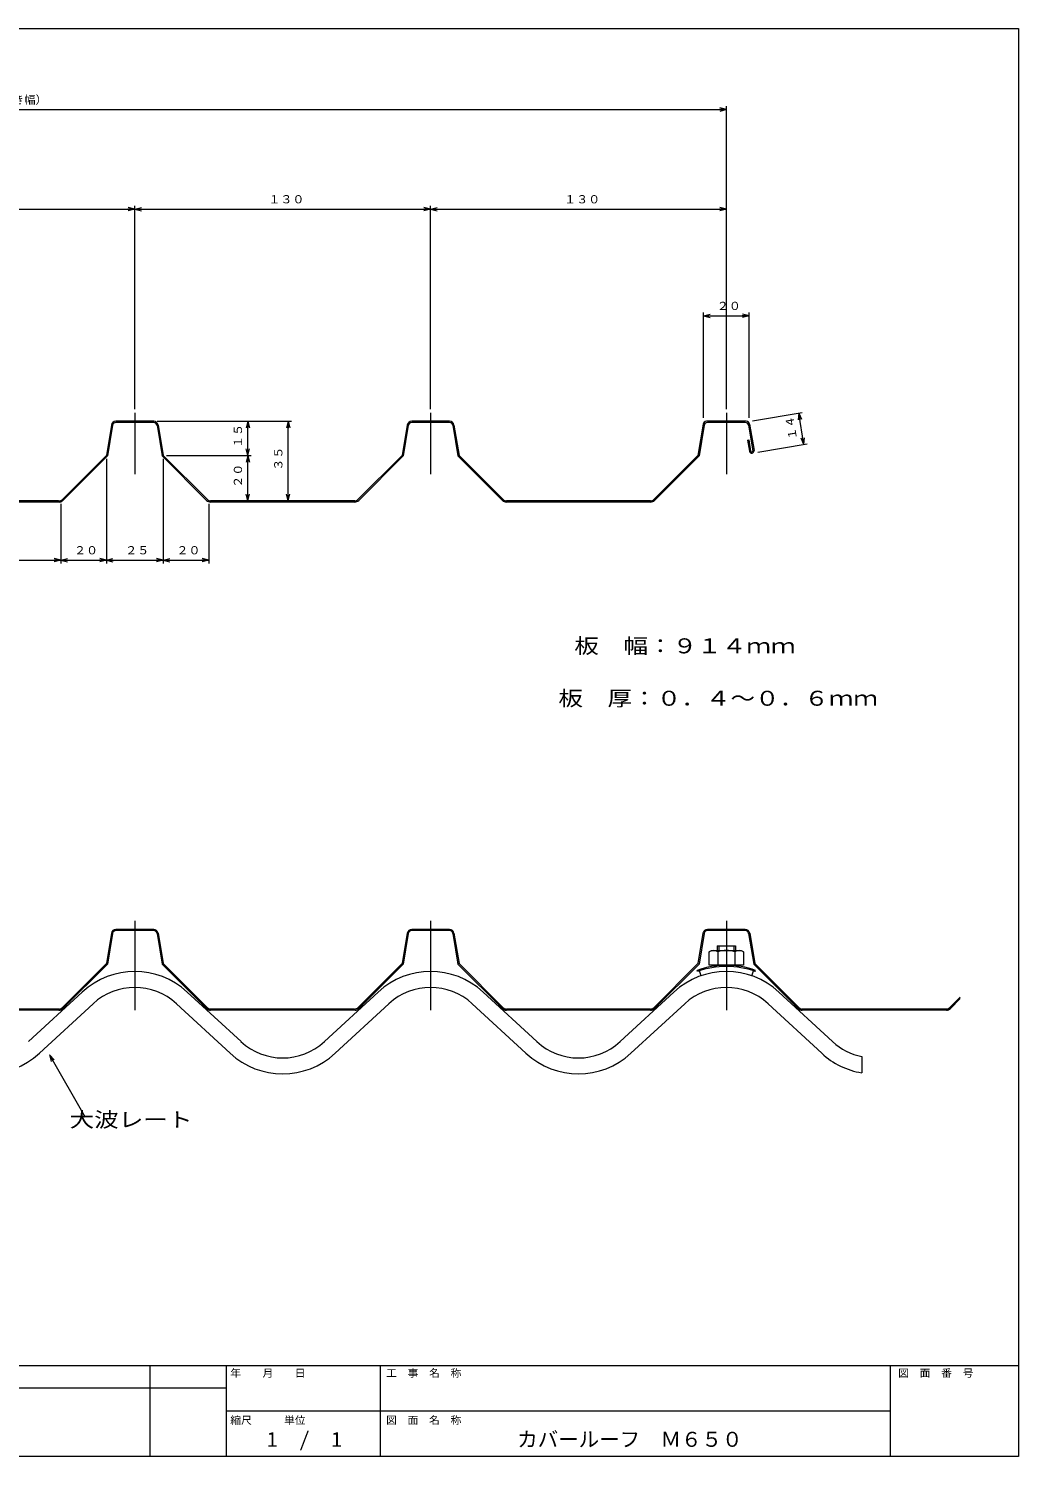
# Model space of a CAD drawing. Units: millimetres on the paper, with parts at other scales. Extents: x -208 to 189, y -167 to 139.
# Drawn here: x -4.2 to 189.2, y -139.6 to 139.4 of the extents above; entities that cross this region are included whole.
import ezdxf
from ezdxf.enums import TextEntityAlignment as Align

# ---------------------------------------------------------------- set-up
doc = ezdxf.new("R2010")
doc.units = ezdxf.units.MM
for name, color, linetype, lineweight in [('0-0_寸法', 7, 'Continuous', 18), ('0-3', 6, 'Continuous', 18), ('1-1', 7, 'Continuous', 18), ('F-F', 5, 'Continuous', 18)]:
    doc.layers.add(name, color=color, linetype=linetype, lineweight=lineweight)
doc.styles.add('ＭＳ ゴシック', font='')
doc.styles.get('ＭＳ ゴシック').set_extended_font_data('MS Gothic')

# ---------------------------------------------------------------- blocks, each defined once
blk = doc.blocks.new('FXTIP_ARROW_S')
at = {"layer": '0-0_寸法'}
for q in [(-1, 0), (-0.9659, 0.2588), (-0.9659, -0.2588)]:
    blk.add_line((0, 0), q, dxfattribs=at)
blk = doc.blocks.new('FXTIP_ARROW_E')
at = {"layer": '0-0_寸法'}
for q in [(-1, 0), (-0.9659, 0.2588), (-0.9659, -0.2588)]:
    blk.add_line((0, 0), q, dxfattribs=at)
blk = doc.blocks.new('D20')
at = {"layer": '0-3'}
for p, q in [((85.967, 284.482), (85.967, 373.326)), ((519.3, 284.482), (519.3, 373.326)), ((85.967, 372.326), (519.3, 372.326))]:
    blk.add_line(p, q, dxfattribs=at)
at = {"layer": '0-3', "xscale": 2, "yscale": 2, "rotation": 180}
blk.add_blockref('FXTIP_ARROW_S', (85.967, 372.326), dxfattribs=at)
at = {"layer": '0-3', "xscale": 2, "yscale": 2}
blk.add_blockref('FXTIP_ARROW_E', (519.3, 372.326), dxfattribs=at)
at = {"layer": '0-3', "color": 7, "style": 'ＭＳ ゴシック', "width": 1.05}
blk.add_text('６５０\u3000（働き幅）', height=2.346, dxfattribs=at).set_placement((290.033, 373.326), align=Align.BOTTOM_LEFT)
blk = doc.blocks.new('D23')
at = {"layer": '0-3'}
for p, q in [((345.967, 284.482), (345.967, 344.138)), ((259.3, 343.138), (345.967, 343.138))]:
    blk.add_line(p, q, dxfattribs=at)
at = {"layer": '0-3', "xscale": 2, "yscale": 2, "rotation": 180}
blk.add_blockref('FXTIP_ARROW_S', (259.3, 343.138), dxfattribs=at)
at = {"layer": '0-3', "xscale": 2, "yscale": 2}
blk.add_blockref('FXTIP_ARROW_E', (345.967, 343.138), dxfattribs=at)
at = {"layer": '0-3', "color": 7, "style": 'ＭＳ ゴシック', "width": 1.1}
blk.add_text('１３０', height=2.346, dxfattribs=at).set_placement((298.433, 344.138), align=Align.BOTTOM_LEFT)
blk = doc.blocks.new('D24')
at = {"layer": '0-3'}
for p, q in [((432.633, 284.482), (432.633, 344.138)), ((345.967, 343.138), (432.633, 343.138))]:
    blk.add_line(p, q, dxfattribs=at)
at = {"layer": '0-3', "xscale": 2, "yscale": 2, "rotation": 180}
blk.add_blockref('FXTIP_ARROW_S', (345.967, 343.138), dxfattribs=at)
at = {"layer": '0-3', "xscale": 2, "yscale": 2}
blk.add_blockref('FXTIP_ARROW_E', (432.633, 343.138), dxfattribs=at)
at = {"layer": '0-3', "color": 7, "style": 'ＭＳ ゴシック', "width": 1.1}
blk.add_text('１３０', height=2.346, dxfattribs=at).set_placement((385.1, 344.138), align=Align.BOTTOM_LEFT)
blk = doc.blocks.new('D25')
at = {"layer": '0-3'}
for p, q in [((519.3, 341.066), (519.3, 344.138)), ((432.633, 343.138), (519.3, 343.138))]:
    blk.add_line(p, q, dxfattribs=at)
at = {"layer": '0-3', "xscale": 2, "yscale": 2, "rotation": 180}
blk.add_blockref('FXTIP_ARROW_S', (432.633, 343.138), dxfattribs=at)
at = {"layer": '0-3', "xscale": 2, "yscale": 2}
blk.add_blockref('FXTIP_ARROW_E', (519.3, 343.138), dxfattribs=at)
at = {"layer": '0-3', "color": 7, "style": 'ＭＳ ゴシック', "width": 1.1}
blk.add_text('１３０', height=2.346, dxfattribs=at).set_placement((471.767, 344.138), align=Align.BOTTOM_LEFT)
blk = doc.blocks.new('D26')
at = {"layer": '0-3'}
for p, q in [((512.633, 281.956), (512.633, 312.884)), ((512.633, 311.884), (525.967, 311.884)), ((525.967, 281.956), (525.967, 312.884))]:
    blk.add_line(p, q, dxfattribs=at)
at = {"layer": '0-3', "xscale": 2, "yscale": 2, "rotation": 180}
blk.add_blockref('FXTIP_ARROW_S', (512.633, 311.884), dxfattribs=at)
at = {"layer": '0-3', "xscale": 2, "yscale": 2}
blk.add_blockref('FXTIP_ARROW_E', (525.967, 311.884), dxfattribs=at)
at = {"layer": '0-3', "color": 7, "style": 'ＭＳ ゴシック', "width": 1.1}
blk.add_text('２０', height=2.346, dxfattribs=at).set_placement((516.5, 312.884), align=Align.BOTTOM_LEFT)
blk = doc.blocks.new('D29')
at = {"layer": '0-3'}
for p, q in [((337.633, 269.956), (337.633, 239.256)), ((324.3, 256.76), (324.3, 239.256)), ((324.3, 240.256), (337.633, 240.256))]:
    blk.add_line(p, q, dxfattribs=at)
at = {"layer": '0-3', "xscale": 2, "yscale": 2, "rotation": 180}
blk.add_blockref('FXTIP_ARROW_S', (324.3, 240.256), dxfattribs=at)
at = {"layer": '0-3', "xscale": 2, "yscale": 2}
blk.add_blockref('FXTIP_ARROW_E', (337.633, 240.256), dxfattribs=at)
at = {"layer": '0-3', "color": 7, "style": 'ＭＳ ゴシック', "width": 1.1}
blk.add_text('２０', height=2.346, dxfattribs=at).set_placement((328.167, 241.256), align=Align.BOTTOM_LEFT)
blk = doc.blocks.new('D30')
at = {"layer": '0-3'}
for p, q in [((354.3, 269.956), (354.3, 239.256)), ((337.633, 240.256), (354.3, 240.256))]:
    blk.add_line(p, q, dxfattribs=at)
at = {"layer": '0-3', "xscale": 2, "yscale": 2, "rotation": 180}
blk.add_blockref('FXTIP_ARROW_S', (337.633, 240.256), dxfattribs=at)
at = {"layer": '0-3', "xscale": 2, "yscale": 2}
blk.add_blockref('FXTIP_ARROW_E', (354.3, 240.256), dxfattribs=at)
at = {"layer": '0-3', "color": 7, "style": 'ＭＳ ゴシック', "width": 1.1}
blk.add_text('２５', height=2.346, dxfattribs=at).set_placement((343.167, 241.256), align=Align.BOTTOM_LEFT)
blk = doc.blocks.new('D31')
at = {"layer": '0-3'}
for p, q in [((367.633, 256.742), (367.633, 239.256)), ((354.3, 240.256), (367.633, 240.256))]:
    blk.add_line(p, q, dxfattribs=at)
at = {"layer": '0-3', "xscale": 2, "yscale": 2, "rotation": 180}
blk.add_blockref('FXTIP_ARROW_S', (354.3, 240.256), dxfattribs=at)
at = {"layer": '0-3', "xscale": 2, "yscale": 2}
blk.add_blockref('FXTIP_ARROW_E', (367.633, 240.256), dxfattribs=at)
at = {"layer": '0-3', "color": 7, "style": 'ＭＳ ゴシック', "width": 1.1}
blk.add_text('２０', height=2.346, dxfattribs=at).set_placement((358.167, 241.256), align=Align.BOTTOM_LEFT)
blk = doc.blocks.new('D32')
at = {"layer": '0-3'}
for p, q in [((352.504, 280.956), (391.923, 280.956)), ((390.923, 257.622), (390.923, 280.956))]:
    blk.add_line(p, q, dxfattribs=at)
at = {"layer": '0-3', "xscale": 2, "yscale": 2}
for name, p, rotation in [('FXTIP_ARROW_E', (390.923, 280.956), 90), ('FXTIP_ARROW_S', (390.923, 257.622), 270)]:
    blk.add_blockref(name, p, dxfattribs=dict(at, rotation=rotation))
at = {"layer": '0-3', "color": 7, "style": 'ＭＳ ゴシック', "width": 1.1}
blk.add_text('３５', height=2.346, rotation=90, dxfattribs=at).set_placement((389.923, 266.489), align=Align.BOTTOM_LEFT)
blk = doc.blocks.new('D33')
at = {"layer": '0-3'}
for p, q in [((379.091, 270.956), (379.091, 280.956)), ((355.3, 270.956), (380.091, 270.956))]:
    blk.add_line(p, q, dxfattribs=at)
at = {"layer": '0-3', "xscale": 2, "yscale": 2}
for name, p, rotation in [('FXTIP_ARROW_E', (379.091, 280.956), 90), ('FXTIP_ARROW_S', (379.091, 270.956), 270)]:
    blk.add_blockref(name, p, dxfattribs=dict(at, rotation=rotation))
at = {"layer": '0-3', "color": 7, "style": 'ＭＳ ゴシック', "width": 1.1}
blk.add_text('１５', height=2.346, rotation=90, dxfattribs=at).set_placement((378.091, 273.156), align=Align.BOTTOM_LEFT)
blk = doc.blocks.new('D34')
at = {"layer": '0-3'}
blk.add_line((379.091, 257.622), (379.091, 270.956), dxfattribs=at)
at = {"layer": '0-3', "xscale": 2, "yscale": 2}
for name, p, rotation in [('FXTIP_ARROW_E', (379.091, 270.956), 90), ('FXTIP_ARROW_S', (379.091, 257.622), 270)]:
    blk.add_blockref(name, p, dxfattribs=dict(at, rotation=rotation))
at = {"layer": '0-3', "color": 7, "style": 'ＭＳ ゴシック', "width": 1.1}
blk.add_text('２０', height=2.346, rotation=90, dxfattribs=at).set_placement((378.091, 261.489), align=Align.BOTTOM_LEFT)
blk = doc.blocks.new('D35')
at = {"layer": '0-3'}
for p, q in [((526.953, 281.12), (541.467, 283.539)), ((542.015, 274.168), (540.481, 283.375)), ((528.488, 271.914), (543.001, 274.333))]:
    blk.add_line(p, q, dxfattribs=at)
at = {"layer": '0-3', "xscale": 2, "yscale": 2}
for name, p, rotation in [('FXTIP_ARROW_E', (540.481, 283.375), 99.46232), ('FXTIP_ARROW_S', (542.015, 274.168), 279.46232)]:
    blk.add_blockref(name, p, dxfattribs=dict(at, rotation=rotation))
at = {"layer": '0-3', "color": 7, "style": 'ＭＳ ゴシック', "width": 1.1}
blk.add_text('１４', height=2.346, rotation=99.462, dxfattribs=at).set_placement((540.722, 275.845), align=Align.BOTTOM_LEFT)
blk = doc.blocks.new('BLKF042')
at = {"layer": '0-3', "color": 7}
for p, q in [((516.798, 125.451), (516.798, 121.505)), ((521.802, 125.451), (521.802, 121.505))]:
    blk.add_line(p, q, dxfattribs=at)
for points in [[(514.296, 125.451), (514.967, 125.838), (523.633, 125.838), (524.304, 125.451)], [(524.304, 125.451), (524.304, 121.505), (514.296, 121.505), (514.296, 125.451)]]:
    blk.add_lwpolyline(points, dxfattribs=at)
for centre, radius, start, end in [((515.547, 123.623), 2.215, 55.61575, 124.38425), ((519.3, 117.558), 8.28, 72.41205, 107.58795), ((523.053, 123.623), 2.215, 55.61575, 124.38425)]:
    blk.add_arc(centre, radius, start, end, dxfattribs=at)
blk = doc.blocks.new('D47')
at = {"layer": '0-3'}
for p, q in [((280.967, 256.383), (280.967, 239.256)), ((280.967, 240.256), (324.3, 240.256))]:
    blk.add_line(p, q, dxfattribs=at)
at = {"layer": '0-3', "xscale": 2, "yscale": 2, "rotation": 180}
blk.add_blockref('FXTIP_ARROW_S', (280.967, 240.256), dxfattribs=at)
at = {"layer": '0-3', "xscale": 2, "yscale": 2}
blk.add_blockref('FXTIP_ARROW_E', (324.3, 240.256), dxfattribs=at)
at = {"layer": '0-3', "color": 7, "style": 'ＭＳ ゴシック', "width": 1.1}
blk.add_text('６５', height=2.346, dxfattribs=at).set_placement((299.833, 241.256), align=Align.BOTTOM_LEFT)

msp = doc.modelspace()

# ---------------------------------------------------------------- linework, layer by layer
at = {"layer": '1-1', "color": 6}
for p, q in [((16.563, 64.382), (16.563, 52.348)), ((74.341, 64.382), (74.341, 52.348)), ((132.119, 64.382), (132.119, 52.348)), ((16.563, -34.91), (16.563, -52.362)), ((74.341, -34.91), (74.341, -52.362)), ((132.119, -34.91), (132.119, -52.362))]:
    msp.add_line(p, q, dxfattribs=at)
at = {"layer": '1-1'}
for p, q in [((12.214, 61.919), (11.215, 55.924)), ((20.255, 62.698), (12.872, 62.698)), ((20.255, 62.476), (12.872, 62.476)), ((69.992, 61.919), (68.993, 55.924)), ((78.033, 62.698), (70.65, 62.698)), ((78.033, 62.476), (70.65, 62.476)), ((127.77, 61.919), (126.771, 55.924)), ((135.999, 62.698), (128.239, 62.698)), ((135.81, 62.476), (128.427, 62.476)), ((136.468, 61.919), (137.294, 56.962)), ((136.656, 62.141), (137.513, 56.999)), ((136.271, 59.045), (136.49, 59.081)), ((136.271, 59.045), (136.636, 56.853)), ((136.49, 59.081), (136.856, 56.889)), ((11.215, 55.924), (2.471, 47.18)), ((68.993, 55.924), (60.314, 47.246)), ((126.771, 55.924), (118.092, 47.246)), ((1.695, 47.142), (-12.326, 47.142)), ((1.843, 46.92), (-12.326, 46.92)), ((59.528, 47.142), (31.376, 47.142)), ((59.528, 46.92), (31.376, 46.92)), ((117.306, 47.142), (89.154, 47.142)), ((117.306, 46.92), (89.154, 46.92)), ((12.214, -37.373), (11.215, -43.367)), ((20.255, -36.594), (12.872, -36.594)), ((20.255, -36.816), (12.872, -36.816)), ((69.992, -37.373), (68.993, -43.367)), ((78.033, -36.594), (70.65, -36.594)), ((78.033, -36.816), (70.65, -36.816)), ((127.77, -37.373), (126.771, -43.367)), ((135.81, -36.594), (128.427, -36.594)), ((135.81, -36.816), (128.427, -36.816)), ((130.341, -39.825), (130.341, -40.714)), ((130.341, -39.825), (133.897, -39.825)), ((130.652, -39.825), (130.652, -40.714)), ((133.586, -39.825), (133.586, -40.714)), ((133.897, -39.825), (133.897, -40.714)), ((11.215, -43.367), (2.536, -52.046)), ((68.993, -43.367), (60.249, -52.111)), ((126.771, -43.367), (118.092, -52.046)), ((126.482, -44.807), (126.407, -44.598)), ((137.756, -44.807), (137.831, -44.598)), ((127.176, -45.649), (126.852, -44.679)), ((137.062, -45.649), (137.385, -44.679)), ((-4.183, -58.521), (6.31, -48.829)), ((37.31, -58.521), (26.817, -48.829)), ((53.595, -58.521), (64.088, -48.829)), ((95.088, -58.521), (84.595, -48.829)), ((111.372, -58.521), (121.865, -48.829)), ((152.865, -58.521), (142.372, -48.829)), ((177.791, -49.81), (175.713, -51.889)), ((177.804, -50.111), (175.87, -52.046)), ((1.751, -52.149), (-26.402, -52.149)), ((1.751, -52.372), (-26.402, -52.372)), ((-2.072, -60.807), (8.421, -51.114)), ((35.199, -60.807), (24.706, -51.114)), ((45.452, -52.149), (31.376, -52.149)), ((45.452, -52.372), (31.376, -52.372)), ((59.473, -52.149), (45.452, -52.149)), ((59.621, -52.372), (45.452, -52.372)), ((55.706, -60.807), (66.199, -51.114)), ((92.977, -60.807), (82.484, -51.114)), ((117.306, -52.149), (89.154, -52.149)), ((117.306, -52.372), (89.154, -52.372)), ((113.483, -60.807), (123.976, -51.114)), ((150.754, -60.807), (140.261, -51.114)), ((175.084, -52.149), (146.932, -52.149)), ((175.084, -52.372), (146.932, -52.372)), ((-0.126, -61.133), (6.873, -73.255)), ((158.563, -61.455), (158.563, -64.619))]:
    msp.add_line(p, q, dxfattribs=at)
for points in [[(11.995, 61.955), (11.008, 56.031), (2.418, 47.442)], [(20.912, 61.919), (21.911, 55.924), (30.59, 47.246)], [(21.132, 61.955), (22.119, 56.031), (30.747, 47.403)], [(69.773, 61.955), (68.786, 56.031), (60.157, 47.403)], [(78.69, 61.919), (79.689, 55.924), (88.368, 47.246)], [(78.909, 61.955), (79.897, 56.031), (88.525, 47.403)], [(127.582, 62.141), (126.563, 56.031), (117.935, 47.403)], [(21.9, 55.995), (21.962, 55.874), (21.9, 55.995)], [(11.995, -37.336), (11.008, -43.26), (2.379, -51.889)], [(20.912, -37.373), (21.911, -43.367), (30.59, -52.046)], [(21.132, -37.336), (22.119, -43.26), (30.747, -51.889)], [(69.773, -37.336), (68.786, -43.26), (60.196, -51.85)], [(78.69, -37.373), (79.689, -43.367), (88.368, -52.046)], [(78.909, -37.336), (79.897, -43.26), (88.525, -51.889)], [(127.551, -37.336), (126.563, -43.26), (117.935, -51.889)], [(136.468, -37.373), (137.467, -43.367), (146.146, -52.046)], [(136.687, -37.336), (137.674, -43.26), (146.303, -51.889)], [(79.677, -43.297), (79.74, -43.418), (79.677, -43.297)]]:
    msp.add_lwpolyline(points, dxfattribs=at)
for centre, radius, start, end in [((12.872, 61.809), 0.889, 90, 170.53768), ((12.872, 61.809), 0.667, 90, 170.53768), ((20.255, 61.809), 0.889, 9.46232, 90), ((20.255, 61.809), 0.667, 9.46232, 90), ((70.65, 61.809), 0.889, 90, 170.53768), ((70.65, 61.809), 0.667, 90, 170.53768), ((78.033, 61.809), 0.889, 9.46232, 90), ((78.033, 61.809), 0.667, 9.46232, 90), ((128.239, 62.031), 0.667, 90, 170.53768), ((128.427, 61.809), 0.667, 90, 170.53768), ((135.81, 61.809), 0.667, 9.46232, 90), ((135.999, 62.031), 0.667, 9.46232, 90), ((137.075, 56.926), 0.444, 189.46232, 9.46232), ((137.075, 56.926), 0.222, 189.46232, 9.46232), ((1.695, 48.165), 1.022, 270, 315), ((1.843, 47.809), 0.889, 270, 315), ((31.376, 48.031), 1.111, 225, 270), ((31.376, 48.031), 0.889, 225, 270), ((59.528, 48.031), 0.889, 270, 315), ((59.528, 48.031), 1.111, 270, 315), ((89.154, 48.031), 1.111, 225, 270), ((89.154, 48.031), 0.889, 225, 270), ((117.306, 48.031), 0.889, 270, 315), ((117.306, 48.031), 1.111, 270, 315), ((12.872, -37.483), 0.889, 90, 170.53768), ((12.872, -37.483), 0.667, 90, 170.53768), ((20.255, -37.483), 0.889, 9.46232, 90), ((20.255, -37.483), 0.667, 9.46232, 90), ((70.65, -37.483), 0.889, 90, 170.53768), ((70.65, -37.483), 0.667, 90, 170.53768), ((78.033, -37.483), 0.889, 9.46232, 90), ((78.033, -37.483), 0.667, 9.46232, 90), ((128.427, -37.483), 0.889, 90, 170.53768), ((128.427, -37.483), 0.667, 90, 170.53768), ((135.81, -37.483), 0.889, 9.46232, 90), ((135.81, -37.483), 0.667, 9.46232, 90), ((132.119, -60.492), 16.889, 70.23155, 109.76845), ((132.119, -60.492), 16.667, 70.23155, 109.76845), ((16.563, -59.929), 15.111, 47.27045, 132.72955), ((74.341, -59.929), 15.111, 47.27045, 132.72955), ((132.119, -59.929), 15.111, 47.27045, 132.72955), ((16.563, -59.929), 12, 47.27045, 132.72955), ((74.341, -59.929), 12, 47.27045, 132.72955), ((132.119, -59.929), 12, 47.27045, 132.72955), ((1.751, -51.26), 0.889, 270, 315), ((1.751, -51.26), 1.111, 270, 315), ((31.376, -51.26), 1.111, 225, 270), ((31.376, -51.26), 0.889, 225, 270), ((59.473, -51.127), 1.022, 270, 315), ((59.621, -51.483), 0.889, 270, 315), ((89.154, -51.26), 1.111, 225, 270), ((89.154, -51.26), 0.889, 225, 270), ((117.306, -51.26), 0.889, 270, 315), ((117.306, -51.26), 1.111, 270, 315), ((146.932, -51.26), 1.111, 225, 270), ((146.932, -51.26), 0.889, 225, 270), ((175.084, -51.26), 0.889, 270, 315), ((175.084, -51.26), 1.111, 270, 315), ((45.452, -49.707), 12, 227.27045, 312.72955), ((103.23, -49.707), 12, 227.27045, 312.72955), ((161.008, -49.707), 12, 227.27045, 258.24637), ((-12.326, -49.707), 15.111, 227.27045, 312.72955), ((45.452, -49.707), 15.111, 227.27045, 312.72955), ((103.23, -49.707), 15.111, 227.27045, 312.72955), ((161.008, -49.707), 15.111, 227.27045, 260.69066)]:
    msp.add_arc(centre, radius, start, end, dxfattribs=at)
at = {"layer": 'F-F', "color": 7}
for p, q in [((-208.437, 139.439), (189.163, 139.439)), ((189.153, 139.449), (189.153, -139.581)), ((-208.437, -121.821), (189.163, -121.821)), ((-208.437, -121.831), (189.163, -121.831)), ((19.501, -121.831), (19.501, -139.581)), ((34.501, -139.581), (34.501, -121.831)), ((64.501, -121.831), (64.501, -139.581)), ((164.163, -139.581), (164.163, -121.831)), ((34.501, -126.268), (-9.637, -126.268)), ((164.163, -130.706), (34.501, -130.72))]:
    msp.add_line(p, q, dxfattribs=at)
msp.add_lwpolyline([(189.163, 139.449), (189.163, -139.581), (-208.437, -139.581)], dxfattribs=at)

# ---------------------------------------------------------------- block references
at = {"layer": '1-1', "xscale": 0.6666667, "yscale": 0.6666667}
for name in ['D20', 'D23', 'D24', 'D25', 'D26', 'D35', 'D32', 'D33', 'D34', 'D29', 'D30', 'D47', 'D31', 'BLKF042']:
    msp.add_blockref(name, (-214.081, -124.606), dxfattribs=at)
at = {"layer": '1-1', "xscale": 1.333333, "yscale": 1.333333, "rotation": 120}
msp.add_blockref('FXTIP_ARROW_S', (-0.126, -61.133), dxfattribs=at)

# ---------------------------------------------------------------- texts
at = {"layer": '1-1', "style": 'ＭＳ ゴシック'}
for s, width, p in [('板\u3000幅：９１４ｍｍ', 1.2, (102.414, 16.475)), ('板\u3000厚：０．４～０．６ｍｍ', 1.2, (99.304, 6.233)), ('大波レート', 1.2, (3.828, -76.096)), ('1\u3000/\u30001', 1.05, (42.351, -138.581))]:
    msp.add_text(s, height=2.933, dxfattribs=dict(at, width=width)).set_placement(p, align=Align.BOTTOM_LEFT)
msp.add_text('カバールーフ\u3000Ｍ６５０', height=2.933, dxfattribs=at).set_placement((91.26, -138.581), align=Align.BOTTOM_LEFT)
at = {"layer": 'F-F', "color": 7, "style": 'ＭＳ ゴシック', "width": 1.05}
for s, p in [('年\u3000\u3000月\u3000\u3000日', (35.216, -124.472)), ('工\u3000事\u3000名\u3000称', (65.65, -124.472)), ('図\u3000面\u3000番\u3000号', (165.673, -124.472)), ('縮尺\u3000\u3000\u3000単位', (35.216, -133.695)), ('図\u3000面\u3000名\u3000称', (65.65, -133.674))]:
    msp.add_text(s, height=1.466, dxfattribs=at).set_placement(p, align=Align.BOTTOM_LEFT)

doc.saveas('drawing.dxf')
